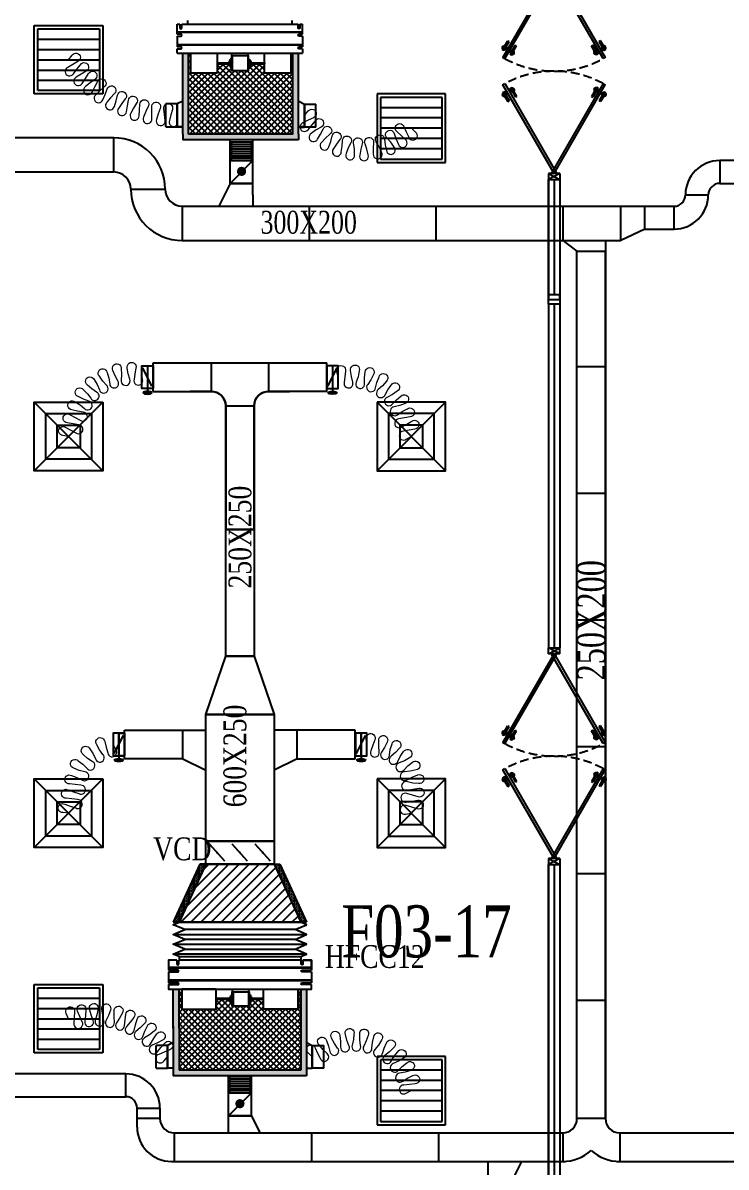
# Model space of a CAD drawing. Header units: metres. Extents: x 352651 to 1421851, y -87441 to -24441.
# Drawn here: x 551977 to 558133, y -48175 to -38153 of the extents above; entities that cross this region are included whole.
import ezdxf
from ezdxf.enums import TextEntityAlignment as Align

# ---------------------------------------------------------------- set-up
doc = ezdxf.new("R2010")
doc.units = ezdxf.units.M
doc.header["$LTSCALE"] = 300
doc.header["$MEASUREMENT"] = 0
doc.linetypes.add('DASHED2', pattern=[0.375, 0.25, -0.125])
doc.layers.get('Defpoints').update_dxf_attribs({"linetype": 'CONTINUOUS'})
for name, color, linetype in [('bat noi mem', 4, 'CONTINUOUS'), ('CUA', 8, 'CONTINUOUS'), ('CUAGIO', 2, 'CONTINUOUS'), ('dien', 2, 'CONTINUOUS'), ('KHUAT', 8, 'DASHED2'), ('KICH-THUOC', 9, 'CONTINUOUS'), ('KT', 1, 'CONTINUOUS'), ('thiet bi', 11, 'CONTINUOUS')]:
    doc.layers.add(name, color=color, linetype=linetype)
doc.layers.add('noi mem', color=5, linetype='BATTING', lineweight=0)
doc.styles.add('PHU', font='vntimeh.shx', dxfattribs={"width": 0.8})
doc.styles.add('ROMANS', font='romans.shx', dxfattribs={"width": 0.75, "bigfont": 'romancvn.shx'})
doc.styles.add('VNCC-RMD', font='vntimeh.shx', dxfattribs={"width": 0.75, "height": 300, "bigfont": 'vns.shx'})
doc.linetypes.add('BATTING', pattern='A,0.0001,-0.1,[134,ltypeshp.shx,S=0.1,R=0,X=-0.1,Y=0],-0.2,[134,ltypeshp.shx,S=0.1,R=180,X=0.1,Y=0],-0.1', length=0.4001)
pattern_1 = [(0, (92690.777, -331305.902), (6.25, 12.5), [0, -12.5])]

# ---------------------------------------------------------------- blocks, each defined once
blk = doc.blocks.new('SAD')
at = {"layer": 'CUAGIO', "color": 8}
for p, q in [((-300, -300), (300, 300)), ((300, -300), (-300, 300))]:
    blk.add_line(p, q, dxfattribs=at)
at = {"layer": 'CUAGIO'}
blk.add_lwpolyline([(300, -300), (300, 300), (-300, 300), (-300, -300)], close=True, dxfattribs=at)
at = {"layer": 'CUAGIO', "color": 8}
for points in [[(200, -200), (200, 200), (-200, 200), (-200, -200)], [(100, -100), (100, 100), (-100, 100), (-100, -100)]]:
    blk.add_lwpolyline(points, close=True, dxfattribs=at)
blk = doc.blocks.new('SAG')
at = {"layer": 'CUAGIO'}
for p, q in [((-300, 300), (-300, -300)), ((300, 300), (-300, 300)), ((300, -300), (300, 300)), ((-300, -300), (300, -300))]:
    blk.add_line(p, q, dxfattribs=at)
at = {"layer": 'CUAGIO', "color": 8}
for p, q in [((-270, 270), (-270, -270)), ((270, 270), (-270, 270)), ((-180, -270), (-180, 270)), ((-90, -270), (-90, 270)), ((0, -270), (0, 270)), ((90, -270), (90, 270)), ((180, -270), (180, 270)), ((270, -270), (270, 270)), ((-270, -270), (270, -270))]:
    blk.add_line(p, q, dxfattribs=at)
blk = doc.blocks.new('1-van gio D200')
at = {"layer": 'CUAGIO'}
h = blk.add_hatch(dxfattribs=at)
h.set_pattern_fill('ANSI31', color=256, scale=100, style=0)
edge = h.paths.add_edge_path()
edge.add_ellipse((486127, -58494), major_axis=(-38.1, 0), ratio=0.310482, start_angle=0, end_angle=360, ccw=False)
for p, q in [((486167, -58437), (486087, -58277)), ((486127, -58257), (486127, -58494))]:
    blk.add_line(p, q, dxfattribs=at)
at = {"layer": 'CUAGIO', "const_width": 3}
for points in [[(486127, -58457), (486177, -58457), (486177, -58257), (486077, -58257), (486077, -58457), (486127, -58457)], [(486167, -58437), (486087, -58277)], [(486127, -58257), (486127, -58494)]]:
    blk.add_lwpolyline(points, dxfattribs=at)
at = {"layer": 'CUAGIO'}
blk.add_lwpolyline([(486177, -58457), (486077, -58457), (486077, -58257), (486177, -58257)], close=True, dxfattribs=at)
at = {"layer": 'CUAGIO', "const_width": 5.35}
blk.add_lwpolyline([(486131, -58357, -1), (486123, -58357, -1)], format="xyb", close=True, dxfattribs=at)
at = {"layer": 'CUAGIO', "extrusion": (0, 0, -1)}
blk.add_ellipse((486127, -58494), major_axis=(-38.1, 0), ratio=0.310482, start_param=-1.570796, end_param=4.712389, dxfattribs=at)

msp = doc.modelspace()

# ---------------------------------------------------------------- hatches: boundary and pattern name
at = {"layer": 'CUAGIO'}
h = msp.add_hatch(dxfattribs=at)
h.set_pattern_fill('DOTS', color=2, scale=200, style=0)
h.set_pattern_definition([(0, (-19227.783, 18414.294), (6.25, 12.5), [0, -12.5])])
h.paths.add_polyline_path([(554341.2, -39128.2), (553427.6, -39128.2), (553427.6, -38418.2), (553377.6, -38418.2), (553377.6, -39128.2), (553377.6, -39178.2), (554391.2, -39178.2), (554391.2, -39128.2), (554391.2, -38418.2), (554341.2, -38418.2)])
at = {"layer": 'CUAGIO', "ltscale": 1.5}
h = msp.add_hatch(dxfattribs=at)
h.set_pattern_fill('ANSI37', color=9, scale=300, style=0)
h.set_pattern_definition([(45, (91598.818, -68.567), (-26.5165043, 26.5165043), []), (135, (91598.818, -68.567), (-26.5165043, -26.5165043), [])])
h.paths.add_polyline_path([(554341.2, -39128.2), (554341.2, -38418.2), (554322.1, -38418.2), (554322.1, -38593.2), (554091.9, -38593.2), (554091.9, -38510.2), (553972.2, -38510.2), (553972.2, -38525.9), (553961.7, -38525.9), (553961.7, -38541.7), (553951.8, -38541.7), (553951.8, -38566.6, -1), (553945.3, -38568.7), (553809.2, -38568.7, -1), (553802.7, -38566.6), (553802.7, -38541.7), (553792.8, -38541.7), (553792.8, -38525.9), (553782.2, -38525.9), (553782.2, -38510.2), (553677, -38510.2), (553677, -38593.2), (553446.8, -38593.2), (553446.8, -38418.2), (553427.6, -38418.2), (553427.6, -39128.2)])
at = {"layer": 'CUAGIO'}
h = msp.add_hatch(dxfattribs=at)
h.set_pattern_fill('DOTS', color=256, scale=200, style=0)
h.set_pattern_definition(pattern_1)
h.paths.add_polyline_path([(553343.7, -46030.8), (553293.8, -46030.8), (553527.3, -45520.8), (553577.2, -45520.8)])
h = msp.add_hatch(dxfattribs=at)
h.set_pattern_fill('DOTS', color=256, scale=200, style=0)
h.set_pattern_definition(pattern_1)
h.paths.add_polyline_path([(554177.2, -45520.8), (554227.2, -45520.8), (554460.7, -46030.8), (554410.7, -46030.8)])
h = msp.add_hatch(dxfattribs=at)
h.set_pattern_fill('DOTS', color=2, scale=200, style=0)
h.set_pattern_definition([(0, (2783.469, 10109.208), (6.25, 12.5), [0, -12.5])])
h.paths.add_polyline_path([(554460.7, -46616.3), (554410.7, -46616.3), (554410.7, -47326.3), (553343.7, -47326.3), (553343.7, -46943.6), (553343.7, -46616.3), (553293.7, -46616.3), (553293.7, -46958.6), (553293.7, -47376.3), (554460.7, -47376.3)])
at = {"layer": 'CUAGIO', "ltscale": 1.5}
h = msp.add_hatch(dxfattribs=at)
h.set_pattern_fill('ANSI37', color=9, scale=300, angle=360, style=0)
h.set_pattern_definition([(45, (86498.818, -466.636), (-26.5165043, 26.5165043), []), (135, (86498.818, -466.636), (-26.5165043, -26.5165043), [])])
h.paths.add_polyline_path([(554410.7, -47326.3), (554410.7, -46616.3), (554384.7, -46616.3), (554384.7, -46791.3), (554084.7, -46791.3), (554084.7, -46708.3), (553979.4, -46708.3), (553979.4, -46724), (553968.9, -46724), (553968.9, -46739.8), (553959, -46739.8), (553959, -46764.7, -1), (553952.5, -46766.8), (553816.4, -46766.8, -1), (553809.9, -46764.7), (553809.9, -46739.8), (553800, -46739.8), (553800, -46724), (553789.4, -46724), (553789.4, -46708.3), (553669.8, -46708.3), (553669.8, -46791.3), (553369.8, -46791.3), (553369.8, -46616.3), (553343.7, -46616.3), (553343.7, -46958.6), (553343.7, -47326.3)])
at = {"layer": 'Defpoints'}
h = msp.add_hatch(dxfattribs=at)
h.set_pattern_fill('ANSI31', color=256, scale=500, style=0)
h.set_pattern_definition([(45, (85675.43, -331281.206), (-44.194174, 44.194174), [])])
h.paths.add_polyline_path([(554177.2, -45520.8), (553577.2, -45520.8), (553343.7, -46030.8), (554410.7, -46030.8)])

# ---------------------------------------------------------------- linework, layer by layer
at = {"layer": 'bat noi mem'}
for p, q in [((553991.4, -39198.8), (553791.4, -39198.8)), ((553811.4, -39198.8), (553791.4, -39218.8)), ((553991.4, -39218.8), (553791.4, -39218.8)), ((553791.4, -39218.8), (553811.4, -39238.8)), ((553811.4, -39238.8), (553791.4, -39258.8)), ((553991.4, -39258.8), (553791.4, -39258.8)), ((553791.4, -39258.8), (553811.4, -39278.8)), ((553811.4, -39278.8), (553791.4, -39298.8)), ((553971.4, -39238.8), (553811.4, -39238.8)), ((553971.4, -39278.8), (553811.4, -39278.8)), ((553971.4, -39198.8), (553991.4, -39218.8)), ((553991.4, -39218.8), (553971.4, -39238.8)), ((553971.4, -39238.8), (553991.4, -39258.8)), ((553991.4, -39258.8), (553971.4, -39278.8)), ((553971.4, -39278.8), (553991.4, -39298.8)), ((553991.4, -39298.8), (553791.4, -39298.8)), ((553791.4, -39298.8), (553811.4, -39318.8)), ((553811.4, -39318.8), (553791.4, -39338.8)), ((553991.4, -39338.8), (553791.4, -39338.8)), ((553791.4, -39338.8), (553811.4, -39358.8)), ((553971.4, -39318.8), (553811.4, -39318.8)), ((553971.4, -39358.8), (553811.4, -39358.8)), ((553991.4, -39298.8), (553971.4, -39318.8)), ((553971.4, -39318.8), (553991.4, -39338.8)), ((553991.4, -39338.8), (553971.4, -39358.8)), ((553343.7, -46030.8), (554410.7, -46030.8)), ((554410.7, -46030.8), (553343.7, -46030.8)), ((554360.7, -46095.1), (553393.7, -46095.1)), ((553293.7, -46137.9), (554460.7, -46137.9)), ((554360.7, -46180.8), (553393.7, -46180.8)), ((553293.7, -46223.6), (554460.7, -46223.6)), ((553393.7, -46266.5), (554360.7, -46266.5)), ((554460.7, -46309.3), (553293.7, -46309.3)), ((553777.2, -47385.6), (553797.2, -47405.6)), ((553977.2, -47385.6), (553777.2, -47385.6)), ((553797.2, -47405.6), (553777.2, -47425.6)), ((553957.2, -47405.6), (553797.2, -47405.6)), ((553977.2, -47385.6), (553957.2, -47405.6)), ((553957.2, -47405.6), (553977.2, -47425.6)), ((553977.2, -47425.6), (553777.2, -47425.6)), ((553777.2, -47425.6), (553797.2, -47445.6)), ((553797.2, -47445.6), (553777.2, -47465.6)), ((553977.2, -47465.6), (553777.2, -47465.6)), ((553777.2, -47465.6), (553797.2, -47485.6)), ((553797.2, -47485.6), (553777.2, -47505.6)), ((553977.2, -47505.6), (553777.2, -47505.6)), ((553777.2, -47505.6), (553797.2, -47525.6)), ((553957.2, -47445.6), (553797.2, -47445.6)), ((553957.2, -47485.6), (553797.2, -47485.6)), ((553977.2, -47425.6), (553957.2, -47445.6)), ((553957.2, -47445.6), (553977.2, -47465.6)), ((553977.2, -47465.6), (553957.2, -47485.6)), ((553957.2, -47485.6), (553977.2, -47505.6)), ((553977.2, -47505.6), (553957.2, -47525.6)), ((553957.2, -47525.6), (553797.2, -47525.6))]:
    msp.add_line(p, q, dxfattribs=at)
for points in [[(553343.7, -46330.8), (553293.7, -46309.3), (553393.7, -46266.5), (553293.7, -46223.6), (553393.7, -46180.8), (553293.7, -46137.9), (553393.7, -46095.1), (553293.7, -46052.2), (553343.7, -46030.8)], [(554410.7, -46330.8), (554460.7, -46309.3), (554360.7, -46266.5), (554460.7, -46223.6), (554360.7, -46180.8), (554460.7, -46137.9), (554360.7, -46095.1), (554460.7, -46052.2), (554410.7, -46030.8)]]:
    msp.add_lwpolyline(points, dxfattribs=at)
at = {"layer": 'CUA'}
for p, q in [((556215, -38385.4), (556170, -38359.4)), ((556178.7, -38396.3), (556207.6, -38346.1)), ((556195.6, -38354.4), (556221.6, -38309.4)), ((556206.4, -38360.7), (556232.4, -38315.6)), ((556221.6, -38309.4), (556232.4, -38315.6)), ((556245.3, -38434.8), (556274.2, -38384.6)), ((556262.3, -38392.9), (556288.2, -38347.9)), ((556273.1, -38399.1), (556299.1, -38354.1)), ((556299.1, -38354.1), (556288.2, -38347.9)), ((556955, -38354.1), (556965.8, -38347.9)), ((556981, -38399.1), (556955, -38354.1)), ((556991.8, -38392.9), (556965.8, -38347.9)), ((557008.8, -38434.8), (556979.8, -38384.6)), ((557032.4, -38309.4), (557021.6, -38315.6)), ((557047.6, -38360.7), (557021.6, -38315.6)), ((557058.4, -38354.4), (557032.4, -38309.4)), ((557039.1, -38385.4), (557084, -38359.4)), ((557075.4, -38396.3), (557046.4, -38346.1)), ((556236.6, -38397.9), (556281.5, -38423.8)), ((557017.5, -38397.9), (556972.5, -38423.8)), ((556215, -38765.6), (556170, -38791.6)), ((556178.7, -38754.7), (556207.6, -38804.9)), ((556236.6, -38753.1), (556281.5, -38727.2)), ((556245.3, -38716.2), (556274.2, -38766.4)), ((556262.3, -38758.1), (556288.2, -38803.1)), ((556273.1, -38751.9), (556299.1, -38796.9)), ((556981, -38751.9), (556955, -38796.9)), ((556991.8, -38758.1), (556965.8, -38803.1)), ((557017.5, -38753.1), (556972.5, -38727.2)), ((557008.8, -38716.2), (556979.8, -38766.4)), ((557039.1, -38765.6), (557084, -38791.6)), ((557075.4, -38754.7), (557046.4, -38804.9)), ((556195.6, -38796.6), (556221.6, -38841.6)), ((556206.4, -38790.3), (556232.4, -38835.4)), ((556221.6, -38841.6), (556232.4, -38835.4)), ((556299.1, -38796.9), (556288.2, -38803.1)), ((556955, -38796.9), (556965.8, -38803.1)), ((557047.6, -38790.3), (557021.6, -38835.4)), ((557032.4, -38841.6), (557021.6, -38835.4)), ((557058.4, -38796.6), (557032.4, -38841.6)), ((556676.8, -39472.7), (556577.2, -39472.7)), ((556676.8, -39472.7), (556577.2, -39525.5)), ((556577.2, -39472.7), (556676.8, -39525.5)), ((556577.2, -39472.7), (556577.2, -39525.5)), ((556676.8, -39472.7), (556676.8, -39525.5)), ((556577.2, -39525.5), (556676.8, -39525.5)), ((556577.2, -43625.5), (556676.8, -43625.5)), ((556676.8, -43678.3), (556577.2, -43625.5)), ((556577.2, -43678.3), (556676.8, -43625.5)), ((556577.2, -43678.3), (556577.2, -43625.5)), ((556676.8, -43678.3), (556577.2, -43678.3)), ((556676.8, -43678.3), (556676.8, -43625.5)), ((556215, -44385.4), (556170, -44359.4)), ((556178.7, -44396.3), (556207.6, -44346.1)), ((556195.6, -44354.4), (556221.6, -44309.4)), ((556206.4, -44360.7), (556232.4, -44315.6)), ((556221.6, -44309.4), (556232.4, -44315.6)), ((556236.6, -44397.9), (556281.5, -44423.8)), ((556245.3, -44434.8), (556274.2, -44384.6)), ((556262.3, -44392.9), (556288.2, -44347.9)), ((556273.1, -44399.1), (556299.1, -44354.1)), ((556299.1, -44354.1), (556288.2, -44347.9)), ((556955, -44354.1), (556965.8, -44347.9)), ((556981, -44399.1), (556955, -44354.1)), ((556991.8, -44392.9), (556965.8, -44347.9)), ((557017.5, -44397.9), (556972.5, -44423.8)), ((557008.8, -44434.8), (556979.8, -44384.6)), ((557032.4, -44309.4), (557021.6, -44315.6)), ((557047.6, -44360.7), (557021.6, -44315.6)), ((557058.4, -44354.4), (557032.4, -44309.4)), ((557039.1, -44385.4), (557084, -44359.4)), ((557075.4, -44396.3), (557046.4, -44346.1)), ((556215, -44765.6), (556170, -44791.6)), ((556178.7, -44754.7), (556207.6, -44804.9)), ((556195.6, -44796.6), (556221.6, -44841.6)), ((556206.4, -44790.3), (556232.4, -44835.4)), ((556236.6, -44753.1), (556281.5, -44727.2)), ((556245.3, -44716.2), (556274.2, -44766.4)), ((556262.3, -44758.1), (556288.2, -44803.1)), ((556273.1, -44751.9), (556299.1, -44796.9)), ((556299.1, -44796.9), (556288.2, -44803.1)), ((556981, -44751.9), (556955, -44796.9)), ((556955, -44796.9), (556965.8, -44803.1)), ((556991.8, -44758.1), (556965.8, -44803.1)), ((557017.5, -44753.1), (556972.5, -44727.2)), ((557008.8, -44716.2), (556979.8, -44766.4)), ((557047.6, -44790.3), (557021.6, -44835.4)), ((557058.4, -44796.6), (557032.4, -44841.6)), ((557039.1, -44765.6), (557084, -44791.6)), ((557075.4, -44754.7), (557046.4, -44804.9)), ((556221.6, -44841.6), (556232.4, -44835.4)), ((557032.4, -44841.6), (557021.6, -44835.4)), ((556676.8, -45472.7), (556577.2, -45472.7)), ((556676.8, -45472.7), (556577.2, -45525.5)), ((556577.2, -45472.7), (556676.8, -45525.5)), ((556577.2, -45472.7), (556577.2, -45525.5)), ((556676.8, -45472.7), (556676.8, -45525.5)), ((556577.2, -45525.5), (556676.8, -45525.5))]:
    msp.add_line(p, q, dxfattribs=at)
at = {"layer": 'CUA', "linetype": 'Continuous'}
for p, q in [((556577.2, -40575.5), (556577.2, -39525.5)), ((556577.2, -39525.5), (556577.2, -40575.5)), ((556627.2, -39525.5), (556627.2, -40535.5)), ((556677.2, -39525.5), (556677.2, -40575.5)), ((556577.2, -40615.5), (556577.2, -43625.5)), ((556627.2, -40615.5), (556627.2, -43625.5)), ((556677.2, -40615.5), (556677.2, -43625.5)), ((556577.2, -48575.5), (556577.2, -45525.5)), ((556577.2, -45525.5), (556577.2, -48575.5)), ((556627.2, -45525.5), (556627.2, -48535.5)), ((556677.2, -45525.5), (556677.2, -48575.5))]:
    msp.add_line(p, q, dxfattribs=at)
at = {"layer": 'CUA'}
for points in [[(556196.7, -38465.8), (556645.3, -37688.8), (556627, -37678.3), (556178.4, -38455.3)], [(557057.3, -38465.8), (556608.7, -37688.8), (556627, -37678.3), (557075.6, -38455.3)], [(556196.7, -38685.1), (556645.3, -39462.2), (556627, -39472.7), (556178.4, -38695.7)], [(557057.3, -38685.1), (556608.7, -39462.2), (556627, -39472.7), (557075.6, -38695.7)], [(556196.7, -44465.8), (556645.3, -43688.8), (556627, -43678.3), (556178.4, -44455.3)], [(557057.3, -44465.8), (556608.7, -43688.8), (556627, -43678.3), (557075.6, -44455.3)], [(556196.7, -44685.1), (556645.3, -45462.2), (556627, -45472.7), (556178.4, -44695.7)], [(557057.3, -44685.1), (556608.7, -45462.2), (556627, -45472.7), (557075.6, -44695.7)]]:
    msp.add_lwpolyline(points, close=True, dxfattribs=at)
at = {"layer": 'CUA', "linetype": 'Continuous'}
for points in [[(556677.2, -40575.5), (556677.2, -40535.5), (556577.2, -40535.5), (556577.2, -40575.5)], [(556677.2, -40575.5), (556677.2, -40615.5), (556577.2, -40615.5), (556577.2, -40575.5)]]:
    msp.add_lwpolyline(points, close=True, dxfattribs=at)
at = {"layer": 'CUA'}
for centre, major_axis in [((556192.5, -38372.4), (4.7, -17.6)), ((556995, -38410.9), (17.6, -4.7)), ((556259.1, -38740.1), (-17.6, 4.7)), ((557061.6, -38778.6), (-4.7, 17.6)), ((556192.5, -44372.4), (4.7, -17.6)), ((556995, -44410.9), (17.6, -4.7)), ((556259.1, -44740.1), (-17.6, 4.7)), ((557061.6, -44778.6), (-4.7, 17.6))]:
    msp.add_ellipse(centre, major_axis=major_axis, ratio=1, dxfattribs=at)
at = {"layer": 'CUA', "extrusion": (0, 0, -1)}
for centre, major_axis in [((557061.6, -38372.4), (-4.7, -17.6)), ((556259.1, -38410.9), (-17.6, -4.7)), ((556192.5, -38778.6), (4.7, 17.6)), ((556995, -38740.1), (17.6, 4.7)), ((556259.1, -44410.9), (-17.6, -4.7)), ((557061.6, -44372.4), (-4.7, -17.6)), ((556192.5, -44778.6), (4.7, 17.6)), ((556995, -44740.1), (17.6, 4.7))]:
    msp.add_ellipse(centre, major_axis=major_axis, ratio=1, dxfattribs=at)
at = {"layer": 'CUAGIO'}
for p, q in [((553377.6, -39128.2), (553377.6, -38418.2)), ((553427.6, -38418.2), (553427.6, -38418.2)), ((553427.6, -39128.2), (553427.6, -38418.2)), ((554341.2, -38418.2), (554341.2, -38418.2)), ((554341.2, -39128.2), (554341.2, -38418.2)), ((554391.2, -39128.2), (554391.2, -38418.2)), ((553227.9, -39062.9), (553227.9, -38862.9)), ((553327.6, -38862.9), (553227.9, -38862.9)), ((553327.6, -38862.9), (553327.6, -39062.9)), ((553327.6, -39062.9), (553327.6, -38862.9)), ((553327.6, -39062.9), (553327.6, -38862.9)), ((553327.6, -38862.9), (553327.6, -39062.9)), ((554441.2, -39062.9), (554441.2, -38862.9)), ((554442.6, -39065.1), (554442.6, -38865.1)), ((554442.6, -39065.1), (554442.6, -38865.1)), ((554442.6, -38865.1), (554442.6, -39065.1)), ((554442.6, -38865.1), (554542.3, -38865.1)), ((554542.3, -39065.1), (554542.3, -38865.1)), ((553377.6, -39128.2), (553377.6, -39178.2)), ((554391.2, -39178.2), (553377.6, -39178.2)), ((553791.4, -39558.8), (553791.4, -39178.2)), ((553991.4, -39658.8), (553991.4, -39178.2)), ((553791.4, -39558.8), (553791.4, -39347.9)), ((553791.4, -39358.8), (553991.4, -39358.8)), ((553991.4, -39358.8), (553791.4, -39558.8)), ((553991.4, -39358.8), (553791.4, -39358.8)), ((553791.4, -39558.8), (553691.4, -39758.8)), ((553991.4, -39558.8), (553791.4, -39558.8)), ((553791.4, -39558.8), (553991.4, -39558.8)), ((553991.4, -39658.8), (553991.4, -39758.8)), ((553372.2, -39758.8), (556702.2, -39758.8)), ((553372.2, -39758.8), (553372.2, -40058.8)), ((554482.2, -39758.8), (554482.2, -40058.8)), ((555592.2, -39758.8), (555592.2, -40058.8)), ((556702.2, -39758.8), (556702.2, -40058.8)), ((556702.2, -39758.8), (557677.2, -39758.8)), ((557202.2, -39758.8), (557677.2, -39758.8)), ((557212.2, -40058.8), (557212.2, -39758.8)), ((557422.2, -39958.8), (557422.2, -39758.8)), ((557422.2, -39958.8), (557422.2, -39758.8)), ((557677.2, -39958.8), (557677.2, -39758.8)), ((557422.2, -39958.8), (557212.2, -40058.8)), ((557422.2, -39958.8), (557677.2, -39958.8)), ((553372.2, -40058.8), (557212.2, -40058.8)), ((556702.2, -40058.8), (556827.2, -40151.7)), ((557077.2, -40058.8), (557077.2, -47750.5)), ((556827.2, -40151.7), (557077.2, -40151.7)), ((553117.2, -41380.8), (553117.2, -41130.8)), ((553627.2, -41380.8), (553627.2, -41130.8)), ((554127.2, -41130.8), (554127.2, -41380.8)), ((554637.2, -41380.8), (554637.2, -41130.8)), ((557077.2, -41165.5), (556827.2, -41165.5)), ((553752.2, -41505.8), (554002.2, -41505.8)), ((557077.2, -42275.5), (556827.2, -42275.5)), ((557077.2, -43385.5), (556827.2, -43385.5)), ((552867.2, -44598.9), (552867.2, -44348.9)), ((552867.2, -44348.9), (553577.2, -44348.9)), ((553377.2, -44598.9), (553377.2, -44348.9)), ((554887.2, -44348.9), (554177.2, -44348.9)), ((554377.2, -44598.9), (554377.2, -44348.9)), ((554887.2, -44598.9), (554887.2, -44348.9)), ((557077.2, -44495.5), (556827.2, -44495.5)), ((553377.2, -44598.9), (552867.2, -44598.9)), ((553377.2, -44598.9), (553577.2, -44698.9)), ((554377.2, -44598.9), (554177.2, -44698.9)), ((554377.2, -44598.9), (554887.2, -44598.9)), ((554177.2, -45320.8), (553577.2, -45320.8)), ((553744.2, -45495.1), (553610.3, -45346.5)), ((553944.2, -45495.1), (553810.3, -45346.5)), ((554144.2, -45495.1), (554010.3, -45346.5)), ((553527.3, -45520.8), (553293.8, -46030.8)), ((553577.2, -45520.8), (553343.7, -46030.8)), ((553577.2, -45520.8), (553527.3, -45520.8)), ((553527.3, -45520.8), (554227.2, -45520.8)), ((553577.2, -45520.8), (553527.3, -45520.8)), ((554177.2, -45520.8), (554410.7, -46030.8)), ((554177.2, -45520.8), (554227.2, -45520.8)), ((554177.2, -45520.8), (554227.2, -45520.8)), ((554227.2, -45520.8), (554460.7, -46030.8)), ((557077.2, -45605.5), (556827.2, -45605.5)), ((554460.7, -46030.8), (553293.8, -46030.8)), ((553293.8, -46030.8), (554460.7, -46030.8)), ((553343.7, -46030.8), (554410.7, -46030.8)), ((554410.7, -46030.8), (553343.7, -46030.8)), ((553293.7, -46958.6), (553293.7, -46616.3)), ((553343.7, -46958.6), (553343.7, -46616.3)), ((554410.7, -46943.6), (554410.7, -46616.3)), ((557077.2, -46715.5), (556827.2, -46715.5)), ((553293.7, -46943.6), (553293.7, -47376.3)), ((553343.7, -46943.6), (553343.7, -47326.3)), ((554410.7, -46943.6), (554410.7, -47324.5)), ((553144, -47309.2), (553144, -47109.2)), ((553243.7, -47109.2), (553144, -47109.2)), ((553243.7, -47309.2), (553243.7, -47109.2)), ((553243.7, -47309.2), (553243.7, -47109.2)), ((553243.7, -47309.2), (553243.7, -47109.2)), ((553243.7, -47109.2), (553243.7, -47309.2)), ((554510.7, -47109.2), (554510.7, -47309.2)), ((554510.7, -47309.2), (554510.7, -47109.2)), ((554510.7, -47309.2), (554510.7, -47109.2)), ((554510.7, -47109.2), (554510.7, -47309.2)), ((554510.7, -47109.2), (554610.4, -47109.2)), ((554610.4, -47309.2), (554610.4, -47109.2)), ((553777.2, -47725.5), (553777.2, -47376.3)), ((553977.2, -47725.5), (553977.2, -47376.3)), ((553777.2, -47525.6), (553977.2, -47525.6)), ((553977.2, -47525.6), (553777.2, -47725.5)), ((553777.2, -47875.5), (553777.2, -47614.6)), ((553977.2, -47725.5), (553777.2, -47725.5)), ((553777.2, -47725.5), (553977.2, -47725.5)), ((553977.2, -47725.5), (554052.2, -47875.5)), ((554507.2, -48125.5), (554507.2, -47875.5)), ((555617.2, -48125.5), (555617.2, -47875.5)), ((557202.2, -47875.5), (562727.2, -47875.5)), ((553277.2, -48125.5), (556727.2, -48125.5)), ((556045.8, -48125.5), (556045.8, -48536.4)), ((556245.8, -48325.5), (556345.8, -48125.5)), ((557177.2, -48125.5), (571607.2, -48125.5))]:
    msp.add_line(p, q, dxfattribs=at)
at = {"layer": 'CUAGIO', "color": 2}
for p, q in [((554341.2, -39128.2), (553427.6, -39128.2)), ((554391.2, -39128.2), (554391.2, -39178.2)), ((554410.7, -46616.3), (554410.7, -47326.3)), ((554460.7, -46616.3), (554460.7, -47376.3)), ((554460.7, -47376.3), (553293.7, -47376.3)), ((554410.7, -47326.3), (553343.7, -47326.3))]:
    msp.add_line(p, q, dxfattribs=at)
at = {"layer": 'CUAGIO', "ltscale": 1.5}
msp.add_line((553117.2, -41130.8), (554637.2, -41130.8), dxfattribs=at)
at = {"layer": 'CUAGIO'}
for points in [[(553377.6, -38837.7), (553327.6, -38862.9)], [(554392.6, -38839.8), (554442.6, -38865.1)], [(553227.9, -39062.9), (553327.6, -39062.9)], [(553327.6, -39062.9), (553377.6, -39062.9)], [(553377.6, -39062.9), (553327.6, -39062.9)], [(553377.6, -39062.9), (553327.6, -39062.9)], [(554441.2, -39062.9), (554391.2, -39062.9)], [(554392.6, -39065.1), (554442.6, -39065.1)], [(554392.6, -39065.1), (554442.6, -39065.1)], [(554542.3, -39065.1), (554442.6, -39065.1)], [(557077.2, -47750.5), (557077.2, -40151.7)], [(553293.7, -47084), (553243.7, -47109.2)], [(554460.7, -47084), (554510.7, -47109.2)], [(553144, -47309.2), (553243.7, -47309.2)], [(553293.7, -47309.2), (553243.7, -47309.2)], [(553293.7, -47309.2), (553243.7, -47309.2)], [(553293.7, -47309.2), (553243.7, -47309.2)], [(554460.7, -47309.2), (554510.7, -47309.2)], [(554460.7, -47309.2), (554510.7, -47309.2)], [(554460.7, -47309.2), (554510.7, -47309.2)], [(554610.4, -47309.2), (554510.7, -47309.2)]]:
    msp.add_lwpolyline(points, dxfattribs=at)
for points in [[(550277.2, -39458.8), (552772.2, -39458.8), (552772.2, -39158.8), (550277.2, -39158.8)], [(558077.2, -39558.8), (560877.2, -39558.8), (560877.2, -39358.8), (558077.2, -39358.8)], [(553752.2, -43700.8), (553752.2, -42590.8), (554002.2, -42590.8), (554002.2, -43700.8)], [(554177.2, -44210.8), (553577.2, -44210.8), (553752.2, -43700.8), (554002.2, -43700.8)], [(552867.2, -44573.9), (552817.2, -44573.9), (552817.2, -44373.9), (552867.2, -44373.9)], [(554887.2, -44573.9), (554937.2, -44573.9), (554937.2, -44373.9), (554887.2, -44373.9)], [(553577.2, -45320.8), (554177.2, -45320.8), (554177.2, -45520.8), (553577.2, -45520.8)], [(550077.2, -47558.8), (552877.2, -47558.8), (552877.2, -47358.8), (550077.2, -47358.8)]]:
    msp.add_lwpolyline(points, close=True, dxfattribs=at)
for points, const_width in [([(553911.4, -39453.4, -1), (553871.4, -39453.4, -1)], 40), ([(553672.2, -45420.8, 1), (553682.2, -45420.8, 1)], 10), ([(553872.2, -45420.8, 1), (553882.2, -45420.8, 1)], 10), ([(554072.2, -45420.8, 1), (554082.2, -45420.8, 1)], 10), ([(553897.2, -47620, -1), (553857.2, -47620, -1)], 40)]:
    msp.add_lwpolyline(points, format="xyb", close=True, dxfattribs=dict(at, const_width=const_width))
for points in [[(552977.2, -47825.5), (552977.2, -47658.8), (553177.2, -47658.8), (553177.2, -47750.5, 0.4142136), (553302.2, -47875.5), (556702.2, -47875.5, 0.4142136), (556827.2, -47750.5), (556827.2, -40151.7)], [(553117.2, -41380.8), (553627.2, -41380.8, -0.4142136), (553752.2, -41505.8), (553752.2, -42590.8), (554002.2, -42590.8), (554002.2, -41505.8, -0.4142136), (554127.2, -41380.8), (554312.2, -41380.8)], [(554637.2, -41380.8), (554127.2, -41380.8, 0.4142136), (554002.2, -41505.8), (554002.2, -42590.8), (553752.2, -42590.8), (553752.2, -41505.8, 0.4142136), (553627.2, -41380.8), (553442.2, -41380.8)], [(553302.2, -48125.5), (556702.2, -48125.5, 0.1844831), (556952.2, -48030)]]:
    msp.add_lwpolyline(points, format="xyb", dxfattribs=at)
at = {"layer": 'CUAGIO', "color": 2}
msp.add_lwpolyline([(553577.2, -44210.8), (554177.2, -44210.8), (554177.2, -45320.8), (553577.2, -45320.8)], close=True, dxfattribs=at)
at = {"layer": 'CUAGIO'}
for centre, radius, start, end in [((552772.2, -39608.8), 450, 0, 90), ((558077.2, -39658.8), 300, 90, 180), ((552772.2, -39608.8), 150, 0, 90), ((558077.2, -39658.8), 100, 90, 180), ((553372.2, -39608.8), 450, 180, 270), ((553372.2, -39608.8), 150, 180, 270), ((557677.2, -39658.8), 100, 270, 0), ((557677.2, -39658.8), 300, 270, 0), ((552877.2, -47658.8), 300, 0, 90), ((552877.2, -47658.8), 100, 0, 90), ((557202.2, -47750.5), 125, 180, 270), ((553277.2, -47825.5), 300, 180, 270), ((557202.2, -47750.5), 375, 228.18969, 270)]:
    msp.add_arc(centre, radius, start, end, dxfattribs=at)
at = {"layer": 'dien'}
for p, q in [((553177.2, -47750.5), (552977.2, -47750.5)), ((557077.2, -47750.5), (556827.2, -47750.5)), ((553302.2, -47875.5), (553302.2, -48125.5)), ((556702.2, -47875.5), (556702.2, -48125.5)), ((557202.2, -47875.5), (557202.2, -48125.5))]:
    msp.add_line(p, q, dxfattribs=at)
at = {"layer": 'KHUAT'}
for centre, start, end in [((556627, -37676.2), 241.40997, 298.59003), ((556627, -39474.8), 61.40997, 118.59003), ((556627, -43676.2), 241.40997, 298.59003), ((556627, -45474.8), 61.40997, 118.59003)]:
    msp.add_arc(centre, 899.3, start, end, dxfattribs=at)
at = {"layer": 'KICH-THUOC', "ltscale": 1.5}
for p, q in [((552922.2, -39608.8), (553222.2, -39608.8)), ((557777.2, -39658.8), (557977.2, -39658.8))]:
    msp.add_line(p, q, dxfattribs=at)
at = {"layer": 'noi mem', "linetype": 'ByBlock', "ltscale": 1.5}
for points in [[(552377.2, -38475.5), (552408.5, -38435.3, -1.3333333), (552457.8, -38491.8), (552413.6, -38517.3), (552369.5, -38542.7, 1.3333333), (552418.8, -38599.3), (552450, -38559.1), (552480.9, -38518.8, -1.3333333), (552530.5, -38575), (552486.7, -38600.6), (552443.7, -38628.6, 1.3333333), (552495.9, -38682.5), (552525.3, -38640.4), (552552, -38597.5, -1.3333333), (552606.8, -38648.7), (552565.7, -38678.3), (552525.7, -38710.4, 1.3333333), (552583, -38758.8), (552608, -38714.1), (552630.4, -38668.7, -1.3333333), (552690, -38714.2), (552652.1, -38747.7), (552615.5, -38783.6, 1.3333333), (552677.3, -38826.1), (552697.7, -38779.1), (552715.4, -38731.7, -1.3333333), (552779.3, -38771), (552744.9, -38808.1), (552712.1, -38847.6, 1.3333333), (552777.8, -38883.7), (552793.5, -38834.8), (552806.4, -38785.9, -1.3333333), (552873.8, -38818.6), (552843.3, -38859), (552814.6, -38901.5, 1.3333333), (552883.6, -38930.9), (552894.3, -38880.7), (552902.3, -38830.7, -1.3333333), (552972.7, -38856.6), (552946.3, -38899.8), (552922, -38945, 1.3333333), (552993.6, -38967.3), (552999.2, -38916.3), (553002.1, -38865.8, -1.3333333), (553074.8, -38884.5), (553052.9, -38930.2), (553033.2, -38977.5, 1.3333333), (553106.7, -38992.6), (553107.2, -38941.3), (553105, -38890.7, -1.3333333), (553179.2, -38902.1), (553161.9, -38949.7), (553147.1, -38998.8, 1.3333333), (553221.7, -39006.4), (553217.1, -38955.4), (553210.7, -38904.8, -1.3333333), (553285.5, -38910), (553272.4, -38959.2), (553259.2, -39008.4, 1.3333333), (553334, -39013.4), (553327.6, -38962.9)], [(554441.2, -38962.9), (554474.8, -38924.5, -1.3333333), (554520.3, -38984.1), (554474.4, -39006.3), (554428.5, -39028.6, 1.3333333), (554474, -39088.2), (554507.6, -39049.7), (554538, -39009.5, -1.3333333), (554587.4, -39066), (554543.5, -39090.8), (554501.4, -39120.7, 1.3333333), (554556, -39172.1), (554583.3, -39128.2), (554605.3, -39082.9, -1.3333333), (554664.7, -39128.6), (554626.6, -39161.5), (554591.1, -39199.1, 1.3333333), (554654.7, -39238.8), (554672.9, -39190.3), (554685.6, -39141.6, -1.3333333), (554752.8, -39174.8), (554721.8, -39214.5), (554694.4, -39258.3, 1.3333333), (554764.6, -39284.8), (554772.9, -39233.8), (554775.8, -39183.5, -1.3333333), (554848.3, -39202.9), (554825.7, -39247.9), (554807.4, -39296.2, 1.3333333), (554881.4, -39308.4), (554879.5, -39256.7), (554872.5, -39206.9, -1.3333333), (554947.4, -39211.7), (554934, -39260.3), (554925.6, -39311.3, 1.3333333), (555000.5, -39308.7), (554988.6, -39258.4), (554972, -39210.9, -1.3333333), (555046.3, -39200.9), (555042.7, -39251.2), (555044.4, -39302.8, 1.3333333), (555117.4, -39285.7), (555095.8, -39238.7), (555070.2, -39195.3, -1.3333333), (555141.2, -39171), (555147.5, -39221), (555159.3, -39271.3, 1.3333333), (555227.5, -39240.2), (555197.2, -39198.3), (555163.5, -39160.8, -1.3333333), (555228.4, -39123.1), (555244.4, -39170.9), (555265, -39217.9, 1.3333333), (555326.3, -39174.8), (555289, -39139.5), (555251.5, -39104.9, -1.3333333), (555312.3, -39061), (555333.3, -39107.5), (555354.3, -39154, 1.3333333), (555415.1, -39110.1), (555377.6, -39075.5)], [(552377.2, -41775.5), (552327.3, -41766.7, -1.3333333), (552352, -41695.9), (552396.6, -41720.1), (552441.1, -41744.2, 1.3333333), (552465.8, -41673.4), (552415.9, -41664.6), (552366, -41655.9, -1.3333333), (552390.6, -41585.1), (552435.2, -41609.2), (552479.7, -41633.4, 1.3333333), (552504.4, -41562.5), (552454.5, -41553.8), (552404.4, -41541.5, -1.3333333), (552433.6, -41472.4), (552477.3, -41499.7), (552515.9, -41531.2, 1.3333333), (552553.1, -41466), (552506.4, -41448.8), (552460.6, -41425, -1.3333333), (552505.3, -41364.8), (552541.3, -41401.7), (552571.4, -41441.4, 1.3333333), (552622.9, -41386.9), (552581.6, -41359.1), (552542.8, -41325.1, -1.3333333), (552600.5, -41277.2), (552626.7, -41321.6), (552646.5, -41367.3, 1.3333333), (552709.5, -41326.5), (552676, -41289.7), (552646.4, -41247.6, -1.3333333), (552713.8, -41214.7), (552728.7, -41264), (552737.1, -41313.1, 1.3333333), (552808, -41288.4), (552784.1, -41244.7), (552765.3, -41196.8, -1.3333333), (552838.6, -41180.8), (552841.5, -41232.2), (552838, -41281.9, 1.3333333), (552912.7, -41274.8), (552899.9, -41226.6), (552891.4, -41176.5, -1.3333333), (552966.4, -41176.1), (552958.5, -41226.3), (552950.4, -41276.3, 1.3333333), (553025.4, -41276.3), (553017.2, -41226.3)], [(554737.2, -41255.8), (554725.9, -41206.3, -1.3333333), (554800.8, -41202.1), (554795, -41252.5), (554789.1, -41302.8, 1.3333333), (554864, -41298.9), (554852.9, -41249.5), (554846.4, -41198.3, -1.3333333), (554921.3, -41201.4), (554910.7, -41251.9), (554894.1, -41298.9, 1.3333333), (554968.1, -41311.3), (554967.7, -41261.5), (554974.2, -41210.2, -1.3333333), (555046, -41231.8), (555023.2, -41278.1), (554995.4, -41319.5, 1.3333333), (555064, -41349.9), (555076.1, -41301.5), (555095, -41253.5, -1.3333333), (555159.2, -41292.2), (555125.6, -41331.4), (555088.5, -41364.6, 1.3333333), (555147.4, -41411.1), (555171.1, -41367.2), (555201.3, -41325.4, -1.3333333), (555253.9, -41378.8), (555211.6, -41408.5), (555167.4, -41431.4, 1.3333333), (555212.9, -41491), (555246.8, -41454.4), (555286.5, -41421.4, -1.3333333), (555324.2, -41486.3), (555275.9, -41504.5), (555227.3, -41515.8, 1.3333333), (555256.6, -41584.8), (555298.5, -41557.7), (555342.6, -41532.7, -1.3333333), (555368.1, -41603.2), (555318.2, -41612.2), (555268.2, -41621.1, 1.3333333), (555293.7, -41691.7), (555337.9, -41666.6), (555382, -41641.6, -1.3333333), (555407.5, -41712.1), (555357.5, -41721), (555307.6, -41730, 1.3333333), (555333.1, -41800.5), (555377.2, -41775.5)], [(554987.2, -44473.9), (554982.8, -44422.9, -1.3333333), (555057.1, -44432.6), (555039.8, -44480.7), (555022.3, -44528.8, 1.3333333), (555096.7, -44538.6), (555092.3, -44487.6), (555092.7, -44435.4, -1.3333333), (555165.8, -44451.9), (555143.9, -44499.2), (555115.8, -44540.8, 1.3333333), (555185.6, -44568.1), (555193.1, -44518.4), (555209, -44468.7, -1.3333333), (555274, -44506.2), (555239, -44544.9), (555199.8, -44576.3, 1.3333333), (555258.4, -44623.1), (555280.3, -44577.9), (555310.3, -44535.1, -1.3333333), (555361.2, -44590.2), (555316.2, -44616.7), (555269.5, -44635.1, 1.3333333), (555311.6, -44697.1), (555345.9, -44660.5), (555387.2, -44628.6, -1.3333333), (555419.5, -44696.3), (555368.7, -44708.3), (555318.6, -44711.9, 1.3333333), (555340.3, -44783.7), (555384, -44758.9), (555432.9, -44740.7, -1.3333333), (555443.6, -44814.9), (555391.6, -44811.2), (555342.6, -44799.9, 1.3333333), (555342.1, -44874.9), (555391.2, -44864.2), (555441.9, -44856.5, -1.3333333), (555436.9, -44931.3), (555387.7, -44917), (555338.6, -44902.7, 1.3333333), (555333.6, -44977.5), (555384.2, -44969.8), (555434.9, -44962.1, -1.3333333), (555429.9, -45037), (555380.7, -45022.7), (555331.6, -45008.4, 1.3333333), (555326.6, -45083.2), (555377.2, -45075.5)], [(552377.2, -45075.5), (552327.3, -45069.5, -1.3333333), (552344.1, -44996.4), (552391.6, -45012.8), (552439.2, -45029.2, 1.3333333), (552455.9, -44956.1), (552406, -44950.1), (552356, -44944.1, -1.3333333), (552372.8, -44871), (552420.3, -44887.4), (552467.9, -44903.8, 1.3333333), (552484.6, -44830.7), (552434.7, -44824.7), (552384.7, -44818.5, -1.3333333), (552401.7, -44745.5), (552449.3, -44762), (552493.2, -44783.5, 1.3333333), (552518.6, -44713), (552471, -44701.6), (552423.7, -44680.8, -1.3333333), (552460.8, -44615.6), (552502.8, -44645.8), (552536.9, -44680.9, 1.3333333), (552584.6, -44623), (552543.7, -44596.2), (552506.2, -44560.7, -1.3333333), (552563.2, -44511.9), (552592.6, -44554.4), (552612.7, -44599, 1.3333333), (552677.2, -44560.7), (552647.8, -44521.7), (552623.7, -44476.9, -1.3333333), (552693.1, -44448.5), (552707.3, -44497.3), (552720.5, -44545.8, 1.3333333), (552790.4, -44518.5), (552767.2, -44473.9)], [(552377.2, -46875.5), (552355.9, -46828.6, -1.3333333), (552429.7, -46814.9), (552426.6, -46866.3), (552423.6, -46917.7, 1.3333333), (552497.3, -46904), (552476, -46857.1), (552455.1, -46809.8, -1.3333333), (552528.9, -46796.8), (552525.4, -46848.5), (552518.5, -46899.1, 1.3333333), (552593.1, -46890.9), (552575.3, -46843), (552561.1, -46793, -1.3333333), (552636.1, -46790.3), (552625.5, -46841.1), (552611.3, -46890.2, 1.3333333), (552686.3, -46892.9), (552675.7, -46843), (552668.9, -46791.5, -1.3333333), (552743.4, -46799.6), (552725.6, -46848.4), (552704.4, -46894.9, 1.3333333), (552778.2, -46908.5), (552775, -46857.5), (552775.7, -46805.6, -1.3333333), (552848.3, -46824.5), (552823.5, -46870.2), (552795.9, -46913.1, 1.3333333), (552866.9, -46937.2), (552871.1, -46886.3), (552879.3, -46835, -1.3333333), (552948.4, -46864.3), (552917.3, -46905.9), (552883.7, -46944.4, 1.3333333), (552950.4, -46978.5), (552962, -46928.8), (552977.6, -46879.2, -1.3333333), (553041.7, -46918.2), (553004.9, -46954.9), (552966, -46988, 1.3333333), (553027.1, -47031.5), (553045.8, -46984), (553068.4, -46937.2, -1.3333333), (553126.2, -46985.1), (553084.4, -47016), (553041.2, -47043.2, 1.3333333), (553095.3, -47095.1), (553120.7, -47050.8), (553149.9, -47007.8, -1.3333333), (553200.1, -47063.5), (553154.3, -47088.1), (553107.6, -47108.7, 1.3333333), (553153.6, -47167.9), (553185.1, -47127.7), (553218.4, -47088.4, -1.3333333), (553262.2, -47149.3), (553214.4, -47168.5), (553166.6, -47187.6, 1.3333333), (553210.4, -47248.5), (553243.7, -47209.2)], [(554510.7, -47209.2), (554474.4, -47173.7, -1.3333333), (554535.6, -47130.4), (554557.1, -47176.5), (554578.4, -47222.6, 1.3333333), (554639.7, -47179.3), (554603.4, -47143.8), (554569.5, -47104.9, -1.3333333), (554633.8, -47066.3), (554652.1, -47114.6), (554664, -47163.2, 1.3333333), (554732.3, -47132.4), (554703.8, -47091.3), (554679.6, -47045.7, -1.3333333), (554751.1, -47022.9), (554757.8, -47074.1), (554758.2, -47124.1, 1.3333333), (554831.8, -47109.8), (554813.4, -47063.3), (554800.4, -47013.3, -1.3333333), (554875.2, -47007.6), (554870, -47059), (554858.9, -47107.7, 1.3333333), (554933.8, -47110.7), (554926.6, -47061.2), (554925.5, -47009.6, -1.3333333), (554999.6, -47021.2), (554982.7, -47069.9), (554960.7, -47114.9, 1.3333333), (555033, -47135), (555037.3, -47085.1), (555048, -47034.6, -1.3333333), (555117.5, -47062.9), (555089.8, -47106.5), (555058.1, -47145.2, 1.3333333), (555123.8, -47181.3), (555139.5, -47133.8), (555161.5, -47087.1, -1.3333333), (555222.6, -47130.6), (555185.7, -47166.7), (555146, -47197.1, 1.3333333), (555201.7, -47247.3), (555227.8, -47204.7), (555259.9, -47164.3, -1.3333333), (555309.4, -47220.6), (555265.2, -47247.3), (555219.6, -47267.7, 1.3333333), (555262.2, -47329.4), (555297.5, -47293.9), (555338, -47262, -1.3333333), (555373.3, -47328.2), (555324.1, -47344), (555275, -47353.4, 1.3333333), (555302.4, -47423.2), (555344.8, -47396.8), (555390.2, -47373.6, -1.3333333), (555411.7, -47445.5), (555361.1, -47451.1), (555310.6, -47456.5, 1.3333333), (555331.9, -47528.5), (555377.2, -47505.5)]]:
    msp.add_lwpolyline(points, format="xyb", dxfattribs=at)
at = {"layer": 'thiet bi'}
for p, q in [((553328.2, -38251.7), (553328.2, -38164.2)), ((553328.2, -38164.2), (553352.2, -38164.2)), ((553368.2, -38164.2), (554386.2, -38164.2)), ((553420.2, -38164.2), (553420.2, -38132.7)), ((554334.2, -38164.2), (554334.2, -38132.7)), ((554402.2, -38164.2), (554426.2, -38164.2)), ((554426.2, -38251.7), (554426.2, -38164.2)), ((553328.2, -38230.2), (554426.2, -38230.2)), ((553328.2, -38235.2), (554426.2, -38235.2)), ((553328.2, -38341.2), (554426.2, -38341.2)), ((553328.2, -38346.2), (554426.2, -38346.2)), ((553328.2, -38418.2), (553328.2, -38378.7)), ((554426.2, -38378.7), (554426.2, -38418.2)), ((553328.2, -38418.2), (554426.2, -38418.2)), ((553782.2, -38485.5), (553782.2, -38525.9)), ((553792.8, -38485.5), (553782.2, -38485.5)), ((553792.8, -38469.7), (553792.8, -38541.7)), ((553802.7, -38469.7), (553792.8, -38469.7)), ((553805.9, -38440.3), (553805.9, -38418.2)), ((553809.2, -38442.6), (553809.2, -38568.7)), ((553945.3, -38442.6), (553945.3, -38568.7)), ((553948.6, -38440.3), (553948.6, -38418.2)), ((553951.8, -38469.7), (553961.7, -38469.7)), ((553961.7, -38469.7), (553961.7, -38541.7)), ((553961.7, -38485.5), (553972.2, -38485.5)), ((553972.2, -38485.5), (553972.2, -38525.9)), ((553677, -38501.2), (553782.2, -38501.2)), ((553677, -38510.2), (553782.2, -38510.2)), ((553792.8, -38525.9), (553782.2, -38525.9)), ((553802.7, -38541.7), (553792.8, -38541.7)), ((553951.8, -38541.7), (553961.7, -38541.7)), ((553961.7, -38525.9), (553972.2, -38525.9)), ((553972.2, -38501.2), (554091.9, -38501.2)), ((553972.2, -38510.2), (554091.9, -38510.2)), ((554091.9, -38501.2), (554091.9, -38510.2)), ((553343.7, -46330.8), (554410.7, -46330.8)), ((553343.7, -46330.8), (553343.7, -46362.3)), ((554410.7, -46330.8), (554410.7, -46362.3)), ((554502.7, -46428.3), (553251.7, -46428.3)), ((554502.7, -46433.3), (553251.7, -46433.3)), ((554502.7, -46539.3), (553251.7, -46539.3)), ((554502.7, -46544.3), (553251.7, -46544.3)), ((553789.4, -46699.2), (553669.8, -46699.2)), ((553669.8, -46699.2), (553669.8, -46708.3)), ((553800, -46683.6), (553789.4, -46683.6)), ((553789.4, -46683.6), (553789.4, -46724)), ((553809.9, -46667.8), (553800, -46667.8)), ((553800, -46667.8), (553800, -46739.8)), ((553813.1, -46638.4), (553813.1, -46616.3)), ((553816.4, -46640.7), (553816.4, -46766.8)), ((553952.5, -46640.7), (553952.5, -46766.8)), ((553955.8, -46638.4), (553955.8, -46616.3)), ((553959, -46667.8), (553968.9, -46667.8)), ((553968.9, -46667.8), (553968.9, -46739.8)), ((553968.9, -46683.6), (553979.4, -46683.6)), ((553979.4, -46683.6), (553979.4, -46724)), ((554084.7, -46699.2), (553979.4, -46699.2)), ((553789.4, -46708.3), (553669.8, -46708.3)), ((553800, -46724), (553789.4, -46724)), ((553809.9, -46739.8), (553800, -46739.8)), ((553959, -46739.8), (553968.9, -46739.8)), ((553968.9, -46724), (553979.4, -46724)), ((554084.7, -46708.3), (553979.4, -46708.3))]:
    msp.add_line(p, q, dxfattribs=at)
for points in [[(553352.2, -38164.2), (553352.2, -38196.2, 1), (553368.2, -38196.2), (553368.2, -38164.2)], [(554402.2, -38164.2), (554402.2, -38196.2, -1), (554386.2, -38196.2), (554386.2, -38164.2)], [(553328.2, -38267.7), (553360.2, -38267.7, 1), (553360.2, -38251.7), (553328.2, -38251.7)], [(554426.2, -38267.7), (554394.2, -38267.7, -1), (554394.2, -38251.7), (554426.2, -38251.7)], [(553328.2, -38378.7), (553360.2, -38378.7, 1), (553360.2, -38362.7), (553328.2, -38362.7)], [(554426.2, -38378.7), (554394.2, -38378.7, -1), (554394.2, -38362.7), (554426.2, -38362.7)], [(553325.7, -46362.3), (553325.7, -46394.3, 1), (553341.7, -46394.3), (553341.7, -46362.3)], [(554428.7, -46362.3), (554428.7, -46394.3, -1), (554412.7, -46394.3), (554412.7, -46362.3)], [(554428.7, -46362.3), (554428.7, -46394.3, -1), (554412.7, -46394.3), (554412.7, -46362.3)], [(553251.7, -46465.8), (553333.7, -46465.8, 1), (553333.7, -46449.8), (553251.7, -46449.8)], [(554502.7, -46465.8), (554420.7, -46465.8, -1), (554420.7, -46449.8), (554502.7, -46449.8)], [(553251.7, -46576.8), (553333.7, -46576.8, 1), (553333.7, -46560.8), (553251.7, -46560.8)], [(554502.7, -46576.8), (554420.7, -46576.8, -1), (554420.7, -46560.8), (554502.7, -46560.8)]]:
    msp.add_lwpolyline(points, format="xyb", dxfattribs=at)
for points in [[(553328.2, -38267.7), (553328.2, -38362.7)], [(554426.2, -38267.7), (554426.2, -38362.7)], [(553325.7, -46362.3), (553251.7, -46362.3), (553251.7, -46449.8)], [(554412.7, -46362.3), (553341.7, -46362.3)], [(554502.7, -46449.8), (554502.7, -46362.3), (554428.7, -46362.3)], [(554428.7, -46362.3), (554502.7, -46362.3), (554502.7, -46449.8)], [(553251.7, -46465.8), (553251.7, -46560.8)], [(554502.7, -46465.8), (554502.7, -46560.8)], [(553251.7, -46576.8), (553251.7, -46616.3), (554502.7, -46616.3), (554502.7, -46576.8)]]:
    msp.add_lwpolyline(points, dxfattribs=at)
for points in [[(553677, -38593.2), (553446.8, -38593.2), (553446.8, -38418.2), (553677, -38418.2)], [(553802.7, -38568.7), (553951.8, -38568.7), (553951.8, -38442.6), (553802.7, -38442.6)], [(554322.1, -38593.2), (554091.9, -38593.2), (554091.9, -38418.2), (554322.1, -38418.2)], [(553369.8, -46791.3), (553669.8, -46791.3), (553669.8, -46616.3), (553369.8, -46616.3)], [(553959, -46766.8), (553809.9, -46766.8), (553809.9, -46640.7), (553959, -46640.7)], [(554384.7, -46791.3), (554084.7, -46791.3), (554084.7, -46616.3), (554384.7, -46616.3)]]:
    msp.add_lwpolyline(points, close=True, dxfattribs=at)
for centre, start, end in [((553805.9, -38443.7), 18.04953, 161.95047), ((553948.6, -38443.7), 18.04953, 161.95047), ((553805.9, -38567.7), 198.04953, 341.95047), ((553948.6, -38567.7), 198.04953, 341.95047), ((553813.1, -46641.8), 18.04953, 161.95047), ((553955.8, -46641.8), 18.04953, 161.95047), ((553813.1, -46765.8), 198.04953, 341.95047), ((553955.8, -46765.8), 198.04953, 341.95047)]:
    msp.add_arc(centre, 3.41, start, end, dxfattribs=at)

# ---------------------------------------------------------------- block references
at = {"layer": 'CUAGIO', "xscale": -1}
for name, p, rotation in [('SAG', (552377.2, -38475.5), 270), ('SAD', (552377.2, -41775.5), 180), ('SAD', (552377.2, -45075.5), 180), ('SAG', (552377.2, -46875.5), 270)]:
    msp.add_blockref(name, p, dxfattribs=dict(at, rotation=rotation))
at = {"layer": 'CUAGIO'}
for name, p, rotation in [('SAG', (555377.6, -39075.5), 90), ('SAD', (555377.2, -41775.5), 180), ('SAD', (555377.2, -45075.5), 180), ('SAG', (555377.2, -47505.5), 90)]:
    msp.add_blockref(name, p, dxfattribs=dict(at, rotation=rotation))
msp.add_blockref('1-van gio D200', (66940.2, 17101.6), dxfattribs=at)
at = {"layer": 'CUAGIO', "xscale": -1}
for p in [(1040814.3, 17101.6), (1038944.3, 13883.5), (1041064.3, 13883.5)]:
    msp.add_blockref('1-van gio D200', p, dxfattribs=at)

# ---------------------------------------------------------------- texts
at = {"layer": 'CUAGIO', "color": 3, "style": 'VNCC-RMD', "width": 0.75}
msp.add_text('300x200', height=200, dxfattribs=at).set_placement((554479.1, -39998.8), align=Align.CENTER)
msp.add_text('250x200', height=250, rotation=90, dxfattribs=at).set_placement((557077.2, -43385.5), align=Align.CENTER)
at = {"layer": 'CUAGIO', "color": 2, "char_height": 200, "attachment_point": 1, "rotation": 90, "style": 'PHU'}
for s, insert, width in [('250x250', (553777, -43106.4), 788.836), ('600x250', (553732.6, -45024.2), 1155.253)]:
    msp.add_mtext(s, dxfattribs=dict(at, insert=insert, width=width))
at = {"layer": 'CUAGIO', "color": 2, "char_height": 200, "attachment_point": 1, "style": 'PHU'}
for s, insert, width in [('VCD', (553117.5, -45287.4), 439.881), ('hfcc12', (554620, -46230.7), 924.737)]:
    msp.add_mtext(s, dxfattribs=dict(at, insert=insert, width=width))
at = {"layer": 'KT', "ltscale": 1.5, "insert": (554763.7, -45882.1), "char_height": 456.096, "width": 2517.297, "attachment_point": 1, "style": 'ROMANS'}
msp.add_mtext('{\\fTimes New Roman|b0|i0|c0|p18;F03-17}', dxfattribs=at)

doc.saveas('drawing.dxf')
